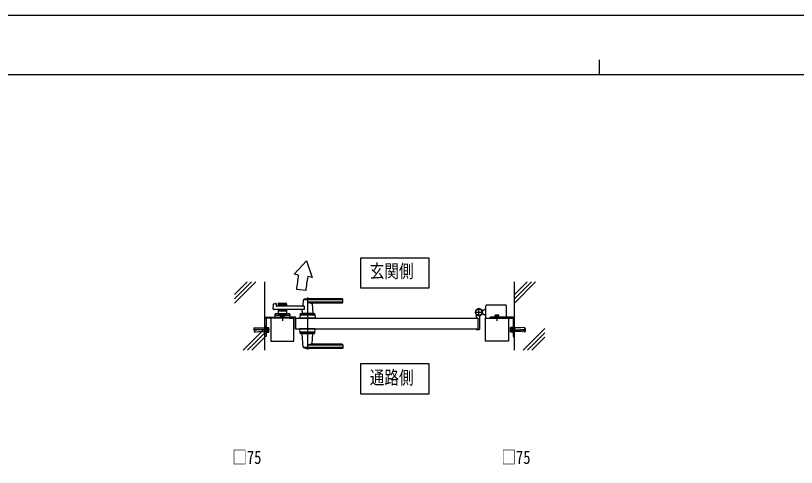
# Model space of a CAD drawing. Units: millimetres, scale not verified. Extents: x -4205 to 4205, y -2970 to 2970.
# Drawn here: x -1925 to 644, y 1485 to 2970 of the extents above; entities that cross this region are included whole.
import ezdxf
from ezdxf.enums import TextEntityAlignment as Align

# ---------------------------------------------------------------- set-up
doc = ezdxf.new("R2010")
doc.units = ezdxf.units.MM
doc.header["$LTSCALE"] = 20
for name, color, linetype in [('0-2_USER1', 3, 'Continuous'), ('0-3_YKK_A1', 4, 'Continuous'), ('0-4_YKK_D', 6, 'Continuous'), ('0-5_YKK_ZWAK', 7, 'Continuous')]:
    doc.layers.add(name, color=color, linetype=linetype)
doc.styles.add('ＭＳ ゴシック', font='')
doc.styles.get('ＭＳ ゴシック').set_extended_font_data('MS Gothic')

msp = doc.modelspace()

# ---------------------------------------------------------------- linework, layer by layer
at = {"layer": '0-2_USER1'}
for points in [[(-789.63, 2074.29), (-789.63, 2174.29), (-565.63, 2174.29), (-565.63, 2074.29)], [(-789.63, 1726.18), (-789.63, 1826.18), (-565.63, 1826.18), (-565.63, 1726.18)]]:
    msp.add_lwpolyline(points, close=True, dxfattribs=at)
at = {"layer": '0-3_YKK_A1'}
for p, q in [((-968.13, 2164.23), (-1008.35, 2119.71)), ((-968.13, 2164.23), (-949.27, 2109.3)), ((-994.01, 2117.19), (-1008.35, 2119.71)), ((-949.27, 2109.3), (-964.04, 2111.9)), ((-1204.98, 2053.6), (-1163.58, 2095)), ((-1204.98, 2039.46), (-1149.44, 2095)), ((-1204.98, 2025.32), (-1135.3, 2095)), ((-1104.98, 1870), (-1104.98, 2095)), ((-283.98, 1870), (-283.98, 2095)), ((-283.98, 2053.6), (-242.58, 2095)), ((-283.98, 2039.46), (-228.44, 2095)), ((-283.98, 2025.32), (-214.3, 2095)), ((-970.48, 2066.32), (-1000.31, 2069.5)), ((-979.03, 2035.39), (-980.73, 2016.31)), ((-849.98, 2035.98), (-978.77, 2035.98)), ((-964.98, 2043), (-964.98, 1872)), ((-849.98, 2039), (-964.98, 2039)), ((-848.98, 2027), (-848.98, 2038)), ((-1077.81, 2005.66), (-1076.59, 2021.07)), ((-1075.08, 2022.85), (-1069.66, 2024.2)), ((-1068.42, 2023.28), (-1068.03, 2015.45)), ((-975.42, 2014.5), (-1067.03, 2014.5)), ((-1060.98, 2023), (-1060.98, 2014.5)), ((-1033.98, 2020), (-1060.98, 2020)), ((-1058.98, 2025), (-1035.98, 2025)), ((-1049.9, 2016), (-1058.98, 2016)), ((-1047.84, 2017.65), (-1049.19, 2016.29)), ((-1047.13, 2017.65), (-1045.78, 2016.29)), ((-1035.98, 2016), (-1045.07, 2016)), ((-1033.98, 2023), (-1033.98, 2014.5)), ((-849.98, 2028.33), (-964.98, 2028.33)), ((-850.98, 2025), (-950, 2025)), ((-949.81, 2022.81), (-947.01, 1991.32)), ((-400.98, 1982), (-400.98, 2008)), ((-377.98, 1975), (-377.98, 2016.5)), ((-312.98, 2018.5), (-375.98, 2018.5)), ((-310.98, 2016.5), (-310.98, 1975)), ((-1072.04, 1988.07), (-1072.48, 1975)), ((-1070.21, 1985), (-1053.25, 1985)), ((-1024.91, 1990), (-1070.05, 1990)), ((-1060.98, 2003.5), (-1060.98, 1990)), ((-1033.98, 1998), (-1060.98, 1998)), ((-1060.98, 1990), (-1033.98, 1990)), ((-1059.98, 1975), (-1059.98, 1979)), ((-1049.9, 2002), (-1058.98, 2002)), ((-1041.23, 1980.6), (-1053.73, 1980.6)), ((-1053.73, 1980.6), (-1053.73, 1979)), ((-1041.23, 1979), (-1053.73, 1979)), ((-1052.48, 1985.8), (-1053.25, 1985.35)), ((-1053.06, 1980.6), (-1053.06, 1981.8)), ((-1052.48, 1985.8), (-1042.48, 1985.8)), ((-1051.98, 1987.2), (-1051.98, 1990)), ((-1051.98, 1987.2), (-1042.98, 1987.2)), ((-1050.37, 1981.8), (-1050.37, 1985.35)), ((-1047.84, 2000.35), (-1049.19, 2001.71)), ((-1047.48, 1987.31), (-1047.48, 1966.37)), ((-1047.48, 1975), (-1047.48, 1979)), ((-1047.13, 2000.35), (-1045.78, 2001.71)), ((-1035.98, 2002), (-1045.07, 2002)), ((-1044.59, 1981.8), (-1044.59, 1985.35)), ((-1042.48, 1985.8), (-1041.71, 1985.35)), ((-1041.91, 1980.6), (-1041.91, 1981.8)), ((-1041.71, 1981.8), (-1041.71, 1985.35)), ((-1041.71, 1985), (-1024.75, 1985)), ((-1041.23, 1980.6), (-1041.23, 1979)), ((-1034.98, 1975), (-1034.98, 1979)), ((-1033.98, 2003.5), (-1033.98, 1990)), ((-1023.98, 1977), (-1023.98, 1979)), ((-1022.61, 1979), (-1023.98, 1979)), ((-1022.92, 1988.07), (-1022.48, 1975)), ((-1005.98, 1979), (-1022.61, 1979)), ((-989.54, 1988.07), (-989.98, 1975)), ((-942.25, 1985), (-987.71, 1985)), ((-942.41, 1990), (-987.55, 1990)), ((-946.98, 1990.99), (-982.98, 1990.99)), ((-982.98, 1990), (-982.98, 1990.99)), ((-982.35, 1998.05), (-982.95, 1991.32)), ((-947.31, 1990.99), (-982.65, 1990.99)), ((-979.98, 1990.99), (-982.15, 1990.99)), ((-969.48, 1987.2), (-969.48, 1990)), ((-947.31, 1990.99), (-949.98, 1990.99)), ((-946.98, 1990), (-946.98, 1990.99)), ((-940.42, 1988.07), (-939.98, 1975)), ((-413.98, 1995), (-387.98, 1995)), ((-408.98, 1975.8), (-408.98, 1984.84)), ((-398.98, 1980.06), (-398.98, 1939.5)), ((-385.48, 2001), (-391.17, 2001)), ((-385.48, 1989), (-391.17, 1989)), ((-385.48, 2001), (-382.98, 2003.5)), ((-385.48, 1989), (-382.98, 1986.5)), ((-377.98, 2003.5), (-382.98, 2003.5)), ((-377.98, 1986.5), (-382.98, 1986.5)), ((-353.98, 1975), (-353.98, 1979)), ((-347.73, 1980.6), (-335.23, 1980.6)), ((-347.73, 1980.6), (-347.73, 1979)), ((-347.73, 1979), (-335.23, 1979)), ((-346.48, 1985.8), (-347.25, 1985.35)), ((-347.25, 1981.8), (-347.25, 1985.35)), ((-347.06, 1980.6), (-347.06, 1981.8)), ((-336.48, 1985.8), (-346.48, 1985.8)), ((-344.37, 1981.8), (-344.37, 1985.35)), ((-341.48, 1987.31), (-341.48, 1966.37)), ((-341.48, 1975), (-341.48, 1979)), ((-338.59, 1981.8), (-338.59, 1985.35)), ((-336.48, 1985.8), (-335.71, 1985.35)), ((-335.91, 1980.6), (-335.91, 1981.8)), ((-335.23, 1980.6), (-335.23, 1979)), ((-328.98, 1975), (-328.98, 1979)), ((-1104.98, 1915), (-1104.98, 1974)), ((-1022.48, 1975), (-1072.48, 1975)), ((-1023.98, 1977), (-1023.98, 1974.6)), ((-1022.55, 1977), (-1023.98, 1977)), ((-1013.98, 1976.6), (-1023.98, 1976.6)), ((-1013.98, 1974.6), (-1023.98, 1974.6)), ((-1005.98, 1977), (-1022.55, 1977)), ((-1013.98, 1974.6), (-1013.98, 1977)), ((-1005.98, 1977), (-1005.98, 1940)), ((-1004.48, 1969.75), (-1005.98, 1971.25)), ((-1004.48, 1969.75), (-1004.48, 1965.25)), ((-1003.98, 1969.75), (-1004.48, 1969.75)), ((-1003.98, 1977), (-1003.98, 1940)), ((-1003.98, 1975), (-1003.98, 1940)), ((-939.98, 1975), (-989.98, 1975)), ((-969.73, 1975), (-960.23, 1975)), ((-404.28, 1975.3), (-408.48, 1975.3)), ((-403.98, 1975), (-403.98, 1940)), ((-283.98, 1915), (-283.98, 1974)), ((-1176.45, 1870), (-1104.98, 1941.47)), ((-1162.31, 1870), (-1104.98, 1927.33)), ((-1089.88, 1937.5), (-1142.29, 1937.5)), ((-1139.98, 1942), (-1140.48, 1941.5)), ((-1140.48, 1941.5), (-1140.48, 1933.5)), ((-1140.48, 1933.5), (-1139.98, 1933)), ((-1139.98, 1942), (-1139.98, 1933)), ((-1139.98, 1942), (-1139.61, 1941.96)), ((-1139.98, 1933), (-1139.61, 1933.04)), ((-1139.87, 1939.81), (-1139.27, 1944.75)), ((-1124.98, 1938), (-1139.87, 1939.81)), ((-1124.98, 1937), (-1139.87, 1935.19)), ((-1139.87, 1935.19), (-1139.27, 1930.25)), ((-1139.37, 1939.75), (-1138.71, 1945.19)), ((-1139.37, 1935.25), (-1138.71, 1929.81)), ((-1139.27, 1944.75), (-1138.71, 1945.19)), ((-1139.27, 1930.25), (-1138.71, 1929.81)), ((-1138.71, 1929.79), (-1124.65, 1931.5)), ((-1124.98, 1937), (-1124.98, 1938)), ((-1124.65, 1931.5), (-1105.48, 1931.5)), ((-1105.48, 1943.5), (-1105.48, 1931.5)), ((-1104.98, 1943), (-1105.48, 1943.5)), ((-1104.98, 1932), (-1105.48, 1931.5)), ((-1104.98, 1950), (-1100.98, 1950)), ((-1104.98, 1932), (-1104.98, 1943)), ((-1100.98, 1937.5), (-1104.98, 1937.5)), ((-1097.38, 1930.25), (-1099.38, 1930.25)), ((-1097.38, 1945.01), (-1092.46, 1945.01)), ((-1097.38, 1941.25), (-1092.46, 1941.25)), ((-1097.38, 1933.75), (-1092.46, 1933.75)), ((-1091.88, 1944), (-1092.46, 1945.01)), ((-1091.88, 1931), (-1092.46, 1929.99)), ((-1091.88, 1931), (-1091.88, 1944)), ((-1004.48, 1949.75), (-1005.98, 1951.25)), ((-1003.98, 1940), (-1005.98, 1940)), ((-1003.98, 1949.75), (-1004.48, 1949.75)), ((-1004.48, 1945.25), (-1004.48, 1949.75)), ((-1003.98, 1940), (-403.98, 1940)), ((-989.54, 1926.93), (-989.98, 1940)), ((-939.98, 1940), (-989.98, 1940)), ((-942.25, 1930), (-987.71, 1930)), ((-940.42, 1926.93), (-939.98, 1940)), ((-408.98, 1939.2), (-408.98, 1938.5)), ((-404.28, 1939.7), (-408.48, 1939.7)), ((-400.98, 1937.5), (-407.98, 1937.5)), ((-299.08, 1937.5), (-246.67, 1937.5)), ((-297.08, 1944), (-296.5, 1945.01)), ((-297.08, 1931), (-297.08, 1944)), ((-297.08, 1931), (-296.5, 1929.99)), ((-291.58, 1945.01), (-296.5, 1945.01)), ((-291.58, 1941.25), (-296.5, 1941.25)), ((-291.58, 1933.75), (-296.5, 1933.75)), ((-291.58, 1930.25), (-289.58, 1930.25)), ((-283.98, 1950), (-287.98, 1950)), ((-287.98, 1937.5), (-283.98, 1937.5)), ((-283.98, 1943), (-283.48, 1943.5)), ((-283.98, 1932), (-283.98, 1943)), ((-283.98, 1932), (-283.48, 1931.5)), ((-283.48, 1943.5), (-283.48, 1931.5)), ((-264.31, 1931.5), (-283.48, 1931.5)), ((-250.25, 1929.79), (-264.31, 1931.5)), ((-263.98, 1938), (-249.09, 1939.81)), ((-263.98, 1937), (-263.98, 1938)), ((-263.98, 1937), (-249.09, 1935.19)), ((-255.45, 1870), (-183.98, 1941.47)), ((-249.69, 1944.75), (-250.25, 1945.19)), ((-249.59, 1939.75), (-250.25, 1945.19)), ((-249.59, 1935.25), (-250.25, 1929.81)), ((-249.69, 1930.25), (-250.25, 1929.81)), ((-249.09, 1939.81), (-249.69, 1944.75)), ((-249.09, 1935.19), (-249.69, 1930.25)), ((-248.98, 1942), (-249.35, 1941.96)), ((-248.98, 1933), (-249.35, 1933.04)), ((-248.98, 1942), (-248.48, 1941.5)), ((-248.98, 1942), (-248.98, 1933)), ((-248.48, 1933.5), (-248.98, 1933)), ((-248.48, 1941.5), (-248.48, 1933.5)), ((-241.31, 1870), (-183.98, 1927.33)), ((-1148.17, 1870), (-1104.98, 1913.19)), ((-1104.98, 1925), (-1100.98, 1925)), ((-942.41, 1925), (-987.55, 1925)), ((-982.98, 1925), (-982.98, 1924)), ((-946.98, 1924), (-982.98, 1924)), ((-979.03, 1879.6), (-982.95, 1923.67)), ((-949.81, 1892.18), (-947, 1923.67)), ((-946.98, 1925), (-946.98, 1924)), ((-283.98, 1925), (-287.98, 1925)), ((-227.17, 1870), (-183.98, 1913.19)), ((-849.98, 1879.02), (-978.77, 1879.02)), ((-849.98, 1886.67), (-964.98, 1886.67)), ((-849.98, 1876), (-964.98, 1876)), ((-850.98, 1890), (-950, 1890)), ((-848.98, 1888), (-848.98, 1877))]:
    msp.add_line(p, q, dxfattribs=at)
for points in [[(-975.42, 2014.5), (-975.42, 2003.5), (-1075.81, 2003.5)], [(-1099.98, 1979), (-1024.98, 1979), (-1024.98, 1975), (-1099.98, 1975)], [(-1041.71, 1981.8), (-1053.25, 1981.8), (-1053.25, 1985.35)], [(-1051.98, 1987.2), (-1042.98, 1987.2), (-1042.98, 1990)], [(-1050.53, 1985.8), (-1049.38, 1983.44), (-1047.48, 1982.43)], [(-1044.43, 1985.8), (-1045.58, 1983.44), (-1047.48, 1982.43)], [(-969.48, 1987.2), (-960.48, 1987.2), (-960.48, 1990)], [(-288.98, 1979), (-363.98, 1979), (-363.98, 1975), (-288.98, 1975)], [(-347.25, 1981.8), (-335.71, 1981.8), (-335.71, 1985.35)], [(-344.53, 1985.8), (-343.38, 1983.44), (-341.48, 1982.43)], [(-338.43, 1985.8), (-339.58, 1983.44), (-341.48, 1982.43)], [(-1100.98, 1974), (-1100.98, 1915), (-1104.98, 1915)], [(-1003.98, 1965.25), (-1004.48, 1965.25), (-1005.98, 1963.75)], [(-1003.98, 1975), (-403.98, 1975), (-403.98, 1940)], [(-287.98, 1974), (-287.98, 1915), (-283.98, 1915)], [(-1138.71, 1945.21), (-1124.65, 1943.5), (-1105.48, 1943.5)], [(-1099.38, 1944.75), (-1097.38, 1944.75), (-1097.38, 1930.25)], [(-1097.38, 1945.01), (-1097.38, 1929.99), (-1092.46, 1929.99)], [(-1003.98, 1945.25), (-1004.48, 1945.25), (-1005.98, 1943.75)], [(-291.58, 1945.01), (-291.58, 1929.99), (-296.5, 1929.99)], [(-289.58, 1944.75), (-291.58, 1944.75), (-291.58, 1930.25)], [(-250.25, 1945.21), (-264.31, 1943.5), (-283.48, 1943.5)]]:
    msp.add_lwpolyline(points, dxfattribs=at)
for points in [[(-1084.98, 1900), (-1009.98, 1900), (-1009.98, 1975), (-1084.98, 1975)], [(-303.98, 1900), (-378.98, 1900), (-378.98, 1975), (-303.98, 1975)], [(-1100.98, 1929), (-1100.98, 1946), (-1099.38, 1946), (-1099.38, 1929)], [(-287.98, 1929), (-287.98, 1946), (-289.58, 1946), (-289.58, 1929)]]:
    msp.add_lwpolyline(points, close=True, dxfattribs=at)
for radius in [11.5, 10.35]:
    msp.add_circle((-400.98, 1995), radius, dxfattribs=at)
for centre, radius, start, end in [((-8995.1, 3149.08), 8067.36, 352.30953, 352.65116), ((-300.98, 1995), 673.28, 170.00114, 173.91932), ((-978.04, 2035.31), 1, 113.30607, 174.91858), ((-964.98, 2005), 34, 90, 113.30607), ((-849.98, 2038), 1, 0, 90), ((-849.98, 2034.98), 1, 0, 90), ((-849.98, 2029.33), 1, 270, 0), ((-1075.81, 2005.5), 2, 175.49449, 270), ((-1074.6, 2020.91), 2, 104.03624, 175.49449), ((-1069.42, 2023.23), 1, 2.86241, 104.03624), ((-1067.03, 2015.5), 1, 182.86241, 270), ((-1058.98, 2023), 2, 90, 180), ((-1058.98, 2018), 2, 180, 270), ((-1049.9, 2017), 1, 270, 315), ((-1047.48, 2017.29), 0.5, 45, 135), ((-1045.07, 2017), 1, 225, 270), ((-1035.98, 2023), 2, 0, 90), ((-1035.98, 2018), 2, 270, 0), ((-982.72, 2016.49), 2, 270, 354.91858), ((-951.19, 2054.98), 30, 242.63879, 272.27092), ((-947.82, 2023), 2, 90, 185.08142), ((-850.98, 2027), 2, 270, 0), ((-400.98, 1995), 11.5, 295.10278, 218.01228), ((-375.98, 2016.5), 2, 90, 180), ((-312.98, 2016.5), 2, 0, 90), ((-1099.98, 1974), 5, 90, 180), ((-1070.21, 1983), 2, 90, 178.09085), ((-1070.05, 1988), 2, 90, 178.09085), ((-1058.98, 2000), 2, 90, 180), ((-1051.81, 1983.24), 2.56, 55.61575, 124.38425), ((-1047.48, 1977.59), 10.61, 64.90378, 115.09622), ((-1047.48, 1976.25), 9.55, 72.41205, 107.58795), ((-1049.9, 2001), 1, 45, 90), ((-1047.48, 2000.71), 0.5, 225, 315), ((-1045.07, 2001), 1, 90, 135), ((-1043.15, 1983.24), 2.56, 55.61575, 124.38425), ((-1035.98, 2000), 2, 0, 90), ((-1024.91, 1988), 2, 1.90915, 90), ((-1024.75, 1983), 2, 1.90915, 90), ((-1005.98, 1977), 2, 0, 90), ((-987.71, 1983), 2, 90, 178.09085), ((-987.55, 1988), 2, 90, 178.09085), ((-987.33, 1998.49), 5, 354.91858, 90), ((-982.65, 1991.29), 0.3, 174.91858, 270), ((-964.98, 1977.59), 10.61, 64.90378, 115.09622), ((-947.31, 1991.29), 0.3, 270, 5.08142), ((-942.41, 1988), 2, 1.90915, 90), ((-942.25, 1983), 2, 1.90915, 90), ((-413.98, 1984.84), 5, 0, 38.01228), ((-393.98, 1980.06), 5, 115.10278, 179.99998), ((-345.81, 1983.24), 2.56, 55.61575, 124.38425), ((-341.48, 1976.25), 9.55, 72.41205, 107.58795), ((-337.15, 1983.24), 2.56, 55.61575, 124.38425), ((-288.98, 1974), 5, 0, 90), ((-1099.98, 1974), 1, 90, 180), ((-408.48, 1975.8), 0.5, 180, 270), ((-404.28, 1975), 0.3, 0, 90), ((-288.98, 1974), 1, 0, 90), ((-1095.2, 1943.13), 3.32, 325.61575, 34.38425), ((-1104.3, 1937.5), 12.42, 342.41205, 17.58795), ((-1095.2, 1931.87), 3.32, 325.61575, 34.38425), ((-987.71, 1932), 2, 181.90915, 270), ((-987.55, 1927), 2, 181.90915, 270), ((-942.41, 1927), 2, 270, 358.09085), ((-942.25, 1932), 2, 270, 358.09085), ((-408.48, 1939.2), 0.5, 90, 180), ((-407.98, 1938.5), 1, 180, 270), ((-404.28, 1940), 0.3, 270, 0), ((-400.98, 1939.5), 2, 270, 0), ((-293.76, 1943.13), 3.32, 145.61575, 214.38425), ((-284.66, 1937.5), 12.42, 162.41205, 197.58795), ((-293.76, 1931.87), 3.32, 145.61575, 214.38425), ((-982.65, 1923.7), 0.3, 90, 185.08142), ((-947.3, 1923.7), 0.3, 354.91858, 90), ((-978.03, 1879.69), 1, 185.08142, 246.69393), ((-964.98, 1910), 34, 246.69393, 270), ((-951.19, 1860.02), 30, 87.72908, 117.36121), ((-947.81, 1892), 2, 174.91858, 270), ((-850.98, 1888), 2, 0, 90), ((-849.98, 1885.67), 1, 0, 90), ((-849.98, 1880.02), 1, 270, 0), ((-849.98, 1877), 1, 270, 0)]:
    msp.add_arc(centre, radius, start, end, dxfattribs=at)
at = {"layer": '0-5_YKK_ZWAK'}
for p, q in [((-4.98, 2825), (-4.98, 2775)), ((3895.02, 2775), (-3904.98, 2775))]:
    msp.add_line(p, q, dxfattribs=at)
msp.add_lwpolyline([(-4205, -2970), (4205, -2970), (4205, 2970), (-4205, 2970)], close=True, dxfattribs=at)

# ---------------------------------------------------------------- texts
at = {"layer": '0-2_USER1', "style": 'ＭＳ ゴシック', "width": 0.8}
for s, p in [('玄関側', (-760, 2095)), ('通路側', (-760, 1745))]:
    msp.add_text(s, height=43.99, dxfattribs=at).set_placement(p, align=Align.BOTTOM_LEFT)
at = {"layer": '0-4_YKK_D', "style": 'ＭＳ ゴシック', "width": 0.8}
for p in [(-1212.25, 1483), (-326.98, 1483)]:
    msp.add_text('□75', height=43.99, dxfattribs=at).set_placement(p, align=Align.BOTTOM_LEFT)

doc.saveas('drawing.dxf')
